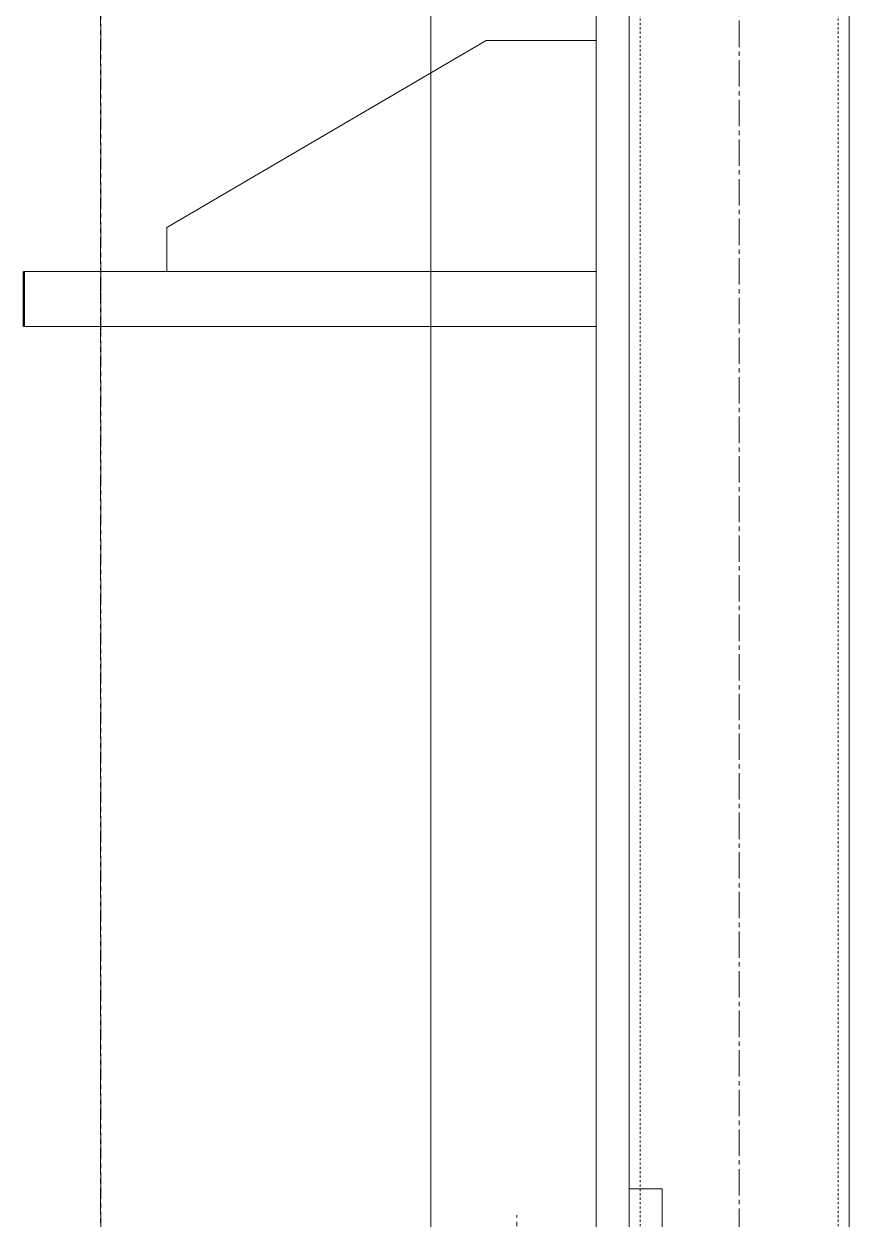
# Model space of a CAD drawing. Header units: millimetres. Extents: x -50460 to 50460, y -35640 to 35640.
# Drawn here: x -35270 to -34895, y 25888 to 26431 of the extents above; entities that cross this region are included whole.
import ezdxf

# ---------------------------------------------------------------- set-up
doc = ezdxf.new("R2010")
doc.units = ezdxf.units.MM
doc.linetypes.add('点画线', pattern=[18, 12, -2, 2, -2])
doc.linetypes.add('虚线', pattern=[2, 1, -1])
for name, color, linetype, lineweight in [('ACADSichtbare Kanten(DIN_Schmid)', 7, 'Continuous', 50), ('EB0', 7, 'Continuous', 15), ('中心线', 1, '点画线', 18), ('中心线层', 1, '点画线', 18), ('尺寸线层', 4, 'Continuous', 18), ('粗实线层', 7, 'Continuous', 15), ('粗实线层_1', 7, 'Continuous', 15), ('细实线层', 3, 'Continuous', 18), ('虚线层', 100, '虚线', 18)]:
    doc.layers.add(name, color=color, linetype=linetype, lineweight=lineweight)

# ---------------------------------------------------------------- blocks, each defined once
blk = doc.blocks.new('*X974')
at = {"layer": '粗实线层'}
for p, q in [((-15, 0), (-15, 115)), ((0, 115), (-15, 115)), ((0, 0), (0, 115)), ((0, 0), (-15, 0))]:
    blk.add_line(p, q, dxfattribs=at)
blk = doc.blocks.new('*X975')
at = {"layer": '中心线层'}
for p, q in [((-51, -24.5), (-51, -55.5)), ((-35.5, -40), (-66.5, -40))]:
    blk.add_line(p, q, dxfattribs=at)
at = {"layer": '粗实线层'}
for p, q in [((-50, 0), (-75, -25)), ((0, 0), (-50, 0)), ((0, -80), (0, 0)), ((-75, -25), (-75, -55)), ((-75, -55), (-50, -80)), ((-50, -80), (0, -80))]:
    blk.add_line(p, q, dxfattribs=at)
blk.add_circle((-51, -40), 12.5, dxfattribs=at)
blk = doc.blocks.new('*X973')
at = {"layer": '粗实线层_1'}
for name, p in [('*X974', (0, 0)), ('*X975', (-15, 97.5))]:
    blk.add_blockref(name, p, dxfattribs=at)
blk = doc.blocks.new('*X976')
at = {"layer": '中心线层'}
blk.add_line((-42.5, -3), (-42.5, 88), dxfattribs=at)
blk = doc.blocks.new('*X972')
at = {"layer": '粗实线层_1'}
for name, p in [('*X973', (15, -57.5)), ('*X976', (-8.5, -42.5))]:
    blk.add_blockref(name, p, dxfattribs=at)
blk = doc.blocks.new('*X947')
at = {"layer": 'ACADSichtbare Kanten(DIN_Schmid)', "linetype": 'Continuous', "lineweight": 50}
blk.add_line((-1050, 662), (-1050, 687), dxfattribs=at)
at = {"layer": 'EB0'}
for p, q in [((-675, 1050), (-675, -200)), ((-790, 687), (-1050, 687)), ((-790, 662), (-1050, 662))]:
    blk.add_line(p, q, dxfattribs=at)
at = {"layer": '中心线层', "linetype": '点画线', "lineweight": 18}
blk.add_line((-725, 1053), (-725, -203), dxfattribs=at)
at = {"layer": '中心线层'}
blk.add_line((-1015, 690), (-1015, 659), dxfattribs=at)
at = {"layer": '粗实线层'}
for p, q in [((-984, 662), (-1046, 662)), ((-790, 600), (-790, 662))]:
    blk.add_line(p, q, dxfattribs=at)
at = {"layer": '粗实线层_1'}
for p, q in [((-985, 707), (-840, 792)), ((-790, 792), (-840, 792)), ((-985, 707), (-985, 687)), ((-985, 687), (-790, 687))]:
    blk.add_line(p, q, dxfattribs=at)
at = {"layer": '虚线层'}
blk.add_line((-680, 1050), (-680, -200), dxfattribs=at)
at = {"layer": 'EB0'}
blk.add_blockref('*X972', (-775, 212.5), dxfattribs=at)
blk.add_line((-790, 1050), (-790, -20), dxfattribs=at)
at = {"layer": '粗实线层_1'}
blk.add_line((-775, 1050), (-775, -200), dxfattribs=at)
at = {"layer": '虚线层'}
blk.add_line((-770, 1050), (-770, -200), dxfattribs=at)
blk = doc.blocks.new('*X805')
at = {"layer": 'EB0'}
blk.add_line((-2380, 6477.5), (-2380, 407.4), dxfattribs=at)
at = {"layer": '中心线', "linetype": '点画线', "lineweight": 18}
blk.add_line((-2530.25, 6547.5), (-2530.25, 5095.45), dxfattribs=at)
at = {"layer": '细实线层'}
blk.add_blockref('*X947', (-1515, 4855), dxfattribs=at)
at = {"layer": '中心线层'}
blk.add_line((-2530, 404.46), (-2530, 6480.5), dxfattribs=at)

msp = doc.modelspace()

# ---------------------------------------------------------------- block references
at = {"layer": '尺寸线层'}
msp.add_blockref('*X805', (-32704.742, 20776.945), dxfattribs=at)

doc.saveas('drawing.dxf')
